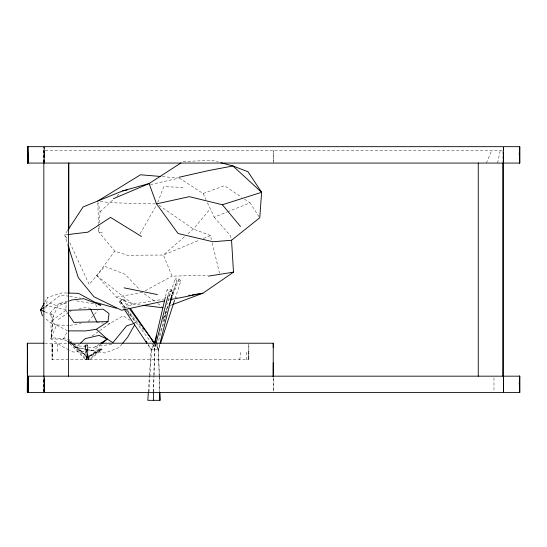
<?xml version="1.0" encoding="UTF-8"?>
<svg xmlns="http://www.w3.org/2000/svg" width="547" height="547" viewBox="0 0 547 547"><rect width="100%" height="100%" fill="white"/><g stroke="black" fill="none" stroke-linecap="round" stroke-linejoin="round"><path stroke-width="0.41" stroke-dasharray="2.73 2.05" d="M44.225 377.806L44.245 392.561L44.225 376.172L44.239 392.561M52.136 351.502L52.122 343.222L52.122 359.776L52.122 343.222L52.122 359.776L248.837 359.776L248.837 344.049L248.837 359.776L248.646 351.502M44.225 392.561L44.245 384.363M273.226 377.642L273.24 391.577L273.233 377.642M503.233 154.863L503.254 147.485L503.24 162.24L503.261 146.671L503.261 163.061L503.261 146.671L503.261 163.061L503.199 154.863L503.254 162.24M503.254 377.806L503.261 391.741L503.261 376.172L503.261 392.561L503.261 376.172L503.192 384.37M44.239 163.061L44.225 146.671M154.534 344.104L153.967 376.678M493.968 377.806L493.982 391.741M43.869 163.061L43.849 146.671L43.856 163.061L43.869 147.485M43.856 392.561L43.849 376.172L43.856 392.561L43.876 377.806M246.533 359.776L246.69 351.489M153.645 391.884L153.953 377.526M44.259 391.741L44.259 377.806M153.591 391.884L153.939 375.837M153.96 374.989L154.514 349.649L155.957 343.906M57.271 351.482L57.75 343.222M148.969 391.884L149.844 377.526M149.899 376.678L151.546 349.649L154.316 343.947M99.185 226.096L98.809 231.976L114.733 251.114L127.335 255.244L163.389 255.032L199.477 240.106M99.404 222.732L100.108 211.812L98.118 202.711M148.367 391.884L149.427 375.837M149.481 374.989L151.157 349.649L154.158 344.015M67.028 293.021L62.098 292.871L47.309 297.459L46.68 305.691L45.039 309.616M68.86 349.848L61.722 346.176L50.796 338.805L51.329 337.725L53.476 315.66L57.893 306.197L67.801 301.705M87.315 344.801L87.076 345.43L84.915 345.43L86.795 358.114L86.597 359.776L84.915 345.43L85.154 344.801L87.315 344.801L87.841 358.258L87.062 359.776L71.226 343.68M67.609 301.158L58.802 303.749L50.208 312.966L52.895 323.045L50.796 338.805L63.329 339.331L67.096 341.041M239.716 359.776L241.015 351.489M497.579 163.061L500.184 150.767M165.543 296.392L167.088 289.807L170.979 289.807L173.023 291.387L172.401 293.848M168.305 294.669L169.132 291.387L167.088 289.807M159.15 374.989L158.404 349.649L159.847 343.906M158.404 349.649L157.126 345.506L165.556 316.802M169.132 291.387L173.023 291.387L172.298 293.842L176.859 281.055L175.067 278.943L166.856 304.686M168.982 296.296L170.979 289.807M156.387 344.001L154.548 349.649L153.659 345.854L151.129 342.477M159.273 335.126L166.883 311.722M172.661 293.971L176.859 281.055L180.825 281.055L175.58 297.199M159.355 376.678L158.514 349.649L160.353 344.001M50.208 312.966L53.476 315.66L50.974 323.106L51.329 337.725L69.654 339.318M163.348 318.545L168.189 304.966M172.168 293.78L173.023 291.387M163.409 318.566L168.271 305M157.762 202.404L163.751 186.677L185.043 187.457M162.705 321.855L167.539 309.137M172.989 294.833L179.04 278.943L175.067 278.943M51.329 337.725L56.58 324.939L69.079 325.52M486.331 163.061L491.582 150.767M63.329 339.331L67.602 330.853L52.895 323.045M44.936 301.855L47.309 297.459M140.046 233.856L156.326 205.433M67.425 230.738L64.655 234.936L67.746 244.618M69.825 343.68L85.667 359.776L86.795 358.114M69.838 242.67L89.154 284.481L96.778 275.565L114.733 251.114M122.09 343.878L119.007 347.598L105.031 352.993L74.939 347.318L93.626 350.511L101.4 343.988M208.954 210.445L193.358 229.022L186.985 234.56M85.667 359.776L87.841 357.232L99.253 348.63L100.689 348.63L102.159 349.403L89.763 359.776L87.841 357.232L73.961 343.919M88.135 321.595L97.94 310.327M140.251 304.987L132.682 304.05L116.477 297.151L96.778 275.565L104.826 266.321L125.044 274.293L139.964 289.944M73.127 343.769L77.653 345.82L79.418 344.152M100.108 211.812L113.161 199.648M116.887 196.168L120.614 192.694M72.149 344.042L87.841 357.232L102.159 349.403L100.723 349.403L88.819 359.776L87.841 358.258L72.04 344.118M184.435 236.769L163.389 255.032L172.093 276.167L207.949 275.182M51.931 320.419L65.879 310.375L67.554 310.34M45.394 306.484L50.208 303.052L57.893 306.197M92.128 335.913L99 331.106M99.691 330.627L110.002 323.421L123.157 315.763L130.747 320.774M87.841 358.258L100.723 349.403L99.253 348.63M71.459 342.682L87.841 357.232L100.689 348.63M58.392 319.393L68.737 312.522M69.428 312.063L71.493 310.682M99.451 344.097L93.79 347.748L77.653 345.82M84.915 345.43L87.841 357.232L87.076 345.43L88.758 359.776L87.841 357.232L100.723 349.403M125.27 308.173L132.682 304.05L163.601 299.291M145.242 290.731L172.093 276.167M123.567 308.296L118.897 301.288L122.699 299.359L124.107 299.359L129.42 307.031M118.897 301.288L120.306 301.288L124.107 299.359M203.402 238.478L210.465 235.559L211.443 239.654M207.416 202.691L214.233 217.145L226.704 212.168M227.484 211.853L250.088 202.821L259.763 217.754M166.992 306.689L168.585 306.094M169.379 305.794L171.772 304.898M179.218 178.055L203.108 193.563L224.448 185.713L241.774 197.276M150.439 184.599L178.39 178.247M78.782 309.062L86.064 307.441L92.402 308.98M167.936 300.2L169.591 299.845M116.477 297.151L142.261 292.351L155.047 301.575M69.886 325.376L81.154 323.366M170.281 298.259L176.968 297.226M94.802 346.716L112.873 344.015M67.978 234.547L64.655 234.936L67.486 239.155M93.626 350.511L73.148 352.049L69.578 350.217M183.136 161.55L212.017 160.339L218.451 162.069M58.802 303.749L66.166 303.441L65.879 310.375L67.739 313.192M503.049 150.767L503.055 162.24L503.055 150.767L44.054 150.767L44.054 163.061M44.792 343.222L67.52 343.222M157.126 345.506L158.514 349.649L151.157 349.649L147.416 344.042M155.471 203.928L110.59 202.725L98.563 201.166M96.723 322.709L103.362 323.065M108.34 323.332L110.002 323.421M162.384 176.626L178.37 177.987M68.977 296.187L60.594 295.134L46.68 305.691L67.363 309.855M69.811 296.289L80.594 298.129M76.621 300.864L94.987 304.118M102.316 232.913L98.809 231.976L98.556 224.455M134.336 322.354L135.813 322.792L127.82 311.571M56.58 324.939L50.974 323.106L44.861 317.957M210.465 235.559L193.358 229.022L157.857 204.455M45.134 311.94L53.476 315.66M244.543 199.122L250.088 202.821M157.741 303.517L161.782 306.429M96.778 275.565L132.682 304.05M70.83 342.121L68.936 340.439L70.337 340.439L71.548 341.601M214.233 217.145L230.376 235.709L231.552 240.283M179.04 278.943L180.825 281.055M124.901 308.399L120.306 301.288L126.193 308.508M126.726 309.164L141.7 327.55M142.234 328.207L143.84 330.176M120.306 301.288L125.359 308.036M127.383 310.737L150.63 341.807M122.699 299.359L128.668 307.599M125.359 309.11L129.495 315.51M147.868 343.96L151.546 349.649M154.979 344.015L158.514 349.649M203.108 193.563L205.98 199.648M95.677 304.405L97.093 308.111M212.229 242.93L219.504 273.22M85.154 344.801L87.841 357.232M97.817 202.732L98.528 223.62M159.375 377.526L159.82 391.884M159.177 375.837L159.649 391.884M44.054 377.806L44.054 391.741M273.555 150.767L273.555 163.061L273.555 150.767M44.245 154.863L44.225 163.061L44.266 154.863M44.321 154.863L44.245 147.485L44.321 154.863M503.261 392.561L503.199 384.363L503.261 392.561"/><path stroke-width="0.82" d="M27.459 392.397L27.377 353.054M68.327 343.222L273.247 343.222L273.226 376.821L273.233 362.887M27.405 382.551L27.35 392.397L27.35 343.222L43.794 343.222M27.842 392.561L27.842 376.172L28.184 384.37L27.849 392.561L27.835 376.172L28.184 384.37L27.856 392.561L27.822 376.172L27.822 392.561L27.835 376.172L519.65 376.172L519.65 392.561L27.459 392.561L27.473 376.172M27.35 392.397L27.391 382.558M27.822 392.561L27.856 384.363M273.226 347.318L273.247 343.222M27.849 163.061L27.842 146.671M519.383 156.51L519.65 163.061L519.65 146.671L27.459 146.671L27.473 163.061L519.65 163.061L519.65 146.671L519.226 154.863M519.383 386.011L519.65 392.561L519.65 376.172L519.226 384.363M27.459 392.561L27.617 385.184M153.406 400.329L153.57 392.732M519.452 154.869L519.65 146.671L519.65 163.061L519.438 154.863M519.452 384.37L519.65 376.172L519.65 392.561L519.438 384.363M148.312 392.732L147.806 400.329L160.086 400.329L159.847 392.732M68.416 330.86L85.571 330.935L96.375 329.28L107.964 321.609L109.038 313.52L103.123 309.205L68.389 310.327M151.861 340.029L154.534 343.311L165.351 297.219M156.162 343.085L168.1 295.489M160.052 343.085L172.196 294.669M170.37 300.406L171.82 295.483M129.167 308.289L154.534 343.311L156.777 336.015M130.391 308.426L154.534 343.311L155.56 340.09M160.62 343.195L174.527 300.426M154.534 343.311L155.745 340.131M169.358 304.371L171.17 299.606M44.143 303.318L40.581 309.91L42.42 315.899M134.603 324.932L127.738 337.055L122.603 343.256M67.89 230.041L83.117 206.951L122.48 190.958L149.085 183.56L181.009 162.924M80.594 343.037L85.305 338.579L99.021 335.379L107.233 339.085L112.901 342.661L126.589 325.896L134.275 323.311M102.05 343.441L107.233 339.085L96.375 329.28M113.352 198.732L149.085 183.56L156.538 203.86L178.055 233.507L212.824 241.726L231.552 240.283L259.763 217.754L261.616 192.298L248.037 171.772L232.947 165.973L220.872 162.719M44.02 307.462L40.581 309.91L44.375 311.605M100.867 343.188L107.233 339.085M97.763 201.057L140.511 174.773L160.702 176.483M69.325 301.014L71.616 299.982L83.582 298.662L100.833 305.151L98.33 304.713M172.572 304.597L202.869 293.24L233.494 272.167L231.552 240.283M156.538 203.86L189.337 196.667L222.376 204.749L261.616 192.298L232.947 165.973L209.269 170.438L178.951 177.283M122.48 190.958L127.417 189.836M164.62 300.918L121.564 310.231L93.995 296.789L78.317 277.678L68.006 245.425M170.418 299.66L202.869 293.24L192.011 294.908M231.894 272.481L233.494 272.167L208.448 276.132M188.667 295.428L190.335 295.168M67.978 234.547L87.889 232.174L110.515 217.398L141.502 236.495M68.204 313.903L73.783 322.361L107.964 321.609M67.849 293.042L78.536 293.356L94.829 302.183L116.436 308.276M142.774 305.294L162.958 307.783M124.06 287.845L157.433 294.573M67.855 341.383L71.623 343.085M222.376 204.749L240.468 226.465M124.039 308.993L146.945 343.338M146.035 341.116L146.952 342.538M90.966 309.875L96.867 321.978M159.669 392.732L159.895 400.329M27.514 353.068L27.35 343.222L27.425 353.068M503.261 163.061L503.261 376.172M502.85 163.061L502.85 376.172M478.263 163.061L478.263 376.172M68.847 163.061L68.847 229.022M68.847 246.779L68.847 293.295M68.437 163.061L68.437 376.172M43.849 163.061L43.849 376.172M27.377 362.9L27.377 372.733L27.384 362.893M27.835 154.863L27.815 163.061L27.822 146.671L27.822 163.061L27.466 146.671L27.89 154.863L27.466 163.061L27.89 154.863M519.65 146.671L519.65 163.061L519.65 146.671M519.65 376.172L519.65 392.561L519.65 376.172M27.952 384.363L27.849 376.172L27.952 384.363"/></g></svg>
